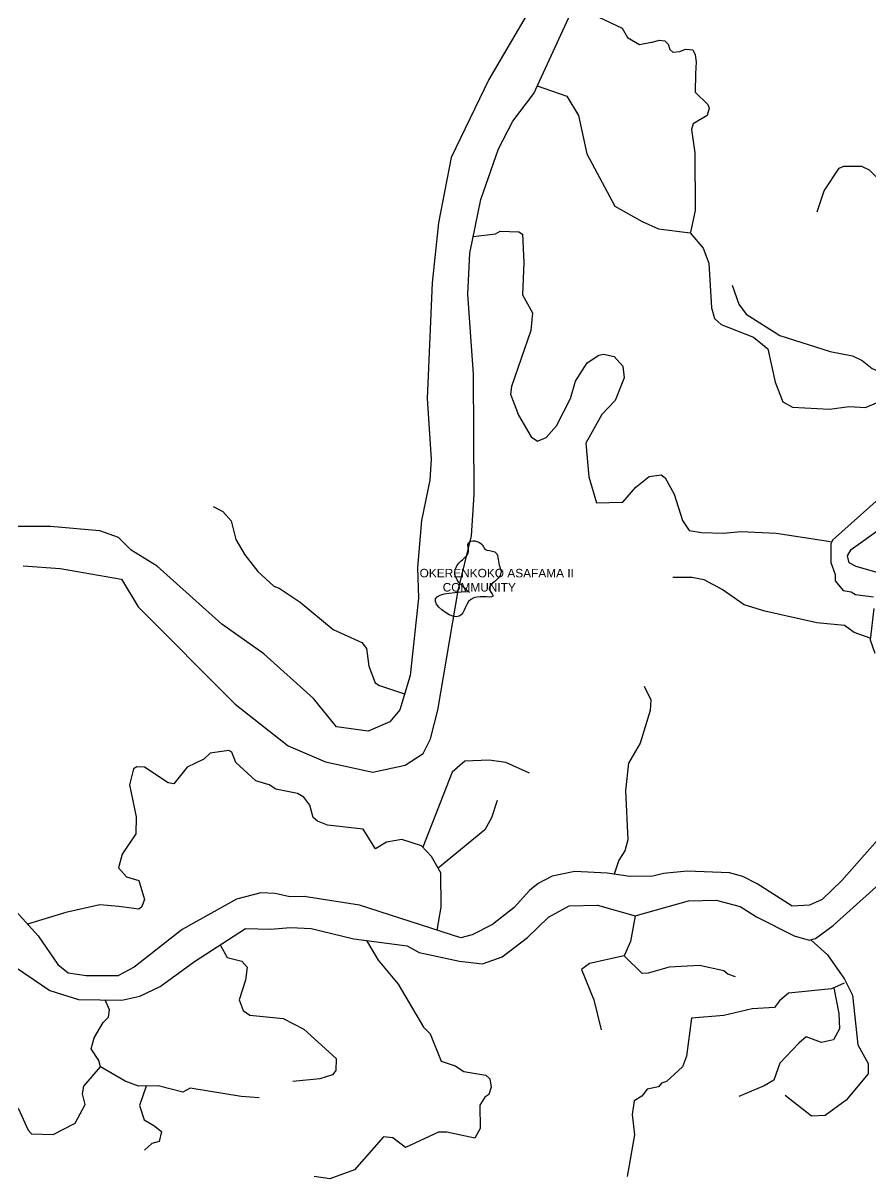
# Model space of a CAD drawing. Header units: metres. Extents: x 321186 to 621985, y 106829 to 204599.
# Drawn here: x 341099 to 344824, y 181071 to 186147 of the extents above; entities that cross this region are included whole.
import ezdxf

# ---------------------------------------------------------------- set-up
doc = ezdxf.new("R2010")
doc.units = ezdxf.units.M
doc.header["$MEASUREMENT"] = 0
doc.layers.get('0').update_dxf_attribs({"linetype": 'CONTINUOUS'})
doc.layers.add('17', color=7, linetype='CONTINUOUS')
doc.layers.add('18', color=7, linetype='CONTINUOUS')
doc.styles.get("Standard").update_dxf_attribs({"font": 'txt', "height": 0.2})

msp = doc.modelspace()

# ---------------------------------------------------------------- linework, layer by layer
msp.add_spline([(343059.3, 183646.9), (342995.7, 183738.2), (343023.5, 183785.8), (343055.3, 183825.5), (343055.3, 183865.1), (343114.9, 183857.2), (343126.9, 183837.4), (343170.6, 183825.5), (343190.5, 183766), (343198.4, 183738.2), (343170.6, 183694.5), (343146.7, 183662.8), (343162.6, 183635), (343079.2, 183623.1), (343014.7, 183542), (342909.9, 183606.7), (343051.3, 183650.9)], degree=3)
at = {"layer": '17', "color": 151, "linetype": 'Continuous'}
for points in [[(341530.9, 183704.5), (341604.1, 183584.2), (342030.2, 183155.5), (342263, 182972.7), (342428, 182902.6), (342635.9, 182857.3), (342776.6, 182888.5), (342856, 182939.8), (342888.3, 183003.5), (342921.4, 183130.3), (343010, 183655.3), (343068.3, 183894.9), (343080.5, 184076.5), (343076.9, 184605.6), (343053.3, 184956.7), (343062, 185137.6), (343109.1, 185373.4), (343187.7, 185595.8), (343250.6, 185717.1), (343342, 185838.6), (343554.6, 186301.1)], [(341530.9, 183704.5), (341604.1, 183584.2), (342030.2, 183155.5), (342263, 182972.7), (342428, 182902.6), (342635.9, 182857.3), (342776.6, 182888.5), (342856, 182939.8), (342888.3, 183003.5), (342921.4, 183130.3), (343010, 183655.3), (343068.3, 183894.9), (343080.5, 184076.5), (343076.9, 184605.6), (343053.3, 184956.7), (343062, 185137.6), (343109.1, 185373.4), (343187.7, 185595.8), (343250.6, 185717.1), (343342, 185838.6), (343554.6, 186301.1)], [(343323.2, 186203.9), (343145.5, 185900.5), (342979.4, 185557.9), (342924, 185270.4), (342895.4, 185006.8), (342874.2, 184498.9), (342891.8, 184232.3), (342886.4, 184139.2), (342849.7, 183962.6), (342832.1, 183756.8), (342835.6, 183621.5), (342799.1, 183282), (342753.5, 183131.3), (342709.2, 183077.7), (342614.8, 183037.9), (342475.5, 183056.8), (342374.2, 183181.5), (342155.6, 183376.7), (341972.3, 183507.1), (341687.5, 183762.2), (341572.8, 183831.8), (341516.7, 183889)], [(343323.2, 186203.9), (343145.5, 185900.5), (342979.4, 185557.9), (342924, 185270.4), (342895.4, 185006.8), (342874.2, 184498.9), (342891.8, 184232.3), (342886.4, 184139.2), (342849.7, 183962.6), (342832.1, 183756.8), (342835.6, 183621.5), (342799.1, 183282), (342753.5, 183131.3), (342709.2, 183077.7), (342614.8, 183037.9), (342475.5, 183056.8), (342374.2, 183181.5), (342155.6, 183376.7), (341972.3, 183507.1), (341687.5, 183762.2), (341572.8, 183831.8), (341516.7, 183889)], [(341027, 183937.3), (341218.8, 183938.5), (341434.2, 183919.1), (341516.7, 183889)], [(341027, 183937.3), (341218.8, 183938.5), (341434.2, 183919.1), (341516.7, 183889)], [(341098.5, 183763.6), (341261.4, 183751.3), (341530.9, 183704.5)], [(341098.5, 183763.6), (341261.4, 183751.3), (341530.9, 183704.5)]]:
    msp.add_lwpolyline(points, dxfattribs=at)
at = {"layer": '18', "color": 143, "linetype": 'Continuous'}
for points in [[(343512.3, 186209), (343573.2, 186199.4), (343730.7, 186125.2), (343754.5, 186083.7), (343807.4, 186054.2), (343859.6, 186063.1)], [(343512.3, 186209), (343573.2, 186199.4), (343730.7, 186125.2), (343754.5, 186083.7), (343807.4, 186054.2), (343859.6, 186063.1)], [(343858.3, 186062.9), (343893.1, 186072.5), (343918.6, 186069), (343932.2, 186055.6), (343940.4, 186031.2), (343953.9, 186020.3), (343984.8, 186023), (344009, 186032.9), (344041.3, 186030.7), (344052.2, 186008.8), (344056.4, 185977), (344052.9, 185924.3)], [(343858.3, 186062.9), (343893.1, 186072.5), (343918.6, 186069), (343932.2, 186055.6), (343940.4, 186031.2), (343953.9, 186020.3), (343984.8, 186023), (344009, 186032.9), (344041.3, 186030.7), (344052.2, 186008.8), (344056.4, 185977), (344052.9, 185924.3)], [(344052.9, 185924.3), (344051.4, 185843.6), (344106.9, 185790.7), (344113.5, 185774.3), (344104.1, 185741.5), (344043.2, 185705.2), (344035.7, 185680.9), (344050.3, 185578), (344051.4, 185324.6), (344030.6, 185229.3)], [(344052.9, 185924.3), (344051.4, 185843.6), (344106.9, 185790.7), (344113.5, 185774.3), (344104.1, 185741.5), (344043.2, 185705.2), (344035.7, 185680.9), (344050.3, 185578), (344051.4, 185324.6), (344030.6, 185229.3)], [(343357.1, 185871.6), (343487.9, 185825.9), (343538.3, 185742.4), (343575, 185573.8), (343698.9, 185342.9), (343818.1, 185276), (343890.6, 185244.6), (344028.8, 185226.2), (344086.6, 185159.6), (344111.7, 185093.4), (344122.8, 184896.6), (344136, 184850.1), (344165, 184823.3), (344307.1, 184768.1), (344371, 184716.6), (344403.5, 184570.1), (344436.9, 184483.4), (344478.6, 184460.1), (344641.2, 184451.4), (344727.7, 184463.6), (344800, 184459.4), (344848.4, 184480.2), (344900, 184599.4), (345024.9, 184593.3)], [(343357.1, 185871.6), (343487.9, 185825.9), (343538.3, 185742.4), (343575, 185573.8), (343698.9, 185342.9), (343818.1, 185276), (343890.6, 185244.6), (344028.8, 185226.2), (344086.6, 185159.6), (344111.7, 185093.4), (344122.8, 184896.6), (344136, 184850.1), (344165, 184823.3), (344307.1, 184768.1), (344371, 184716.6), (344403.5, 184570.1), (344436.9, 184483.4), (344478.6, 184460.1), (344641.2, 184451.4), (344727.7, 184463.6), (344800, 184459.4), (344848.4, 184480.2), (344900, 184599.4), (345024.9, 184593.3)], [(344587, 185318.9), (344618.3, 185410.5), (344684.7, 185510.4), (344705.2, 185518.6), (344782, 185518.7), (344816.5, 185502.5), (344916.6, 185404), (344969.3, 185387.1), (345037.5, 185324.7), (345049.5, 185283.9)], [(344587, 185318.9), (344618.3, 185410.5), (344684.7, 185510.4), (344705.2, 185518.6), (344782, 185518.7), (344816.5, 185502.5), (344916.6, 185404), (344969.3, 185387.1), (345037.5, 185324.7), (345049.5, 185283.9)], [(343076.6, 185210.7), (343173.7, 185222.5), (343195.3, 185233.5), (343276.9, 185231.1), (343292.7, 185221), (343298.8, 185096.2), (343292.2, 184953.4), (343336.9, 184874.4), (343328.9, 184797.2), (343244.4, 184550.9), (343239.9, 184517.8), (343274.7, 184425), (343331.5, 184330.8), (343358.8, 184311.1), (343397.5, 184327.3), (343442.7, 184378.9), (343504.3, 184499.3), (343525.2, 184574.6), (343577.1, 184655.1), (343627.5, 184689.3), (343648.3, 184693.4), (343695.4, 184682.5), (343733.4, 184641.1), (343739.9, 184589.4), (343700.1, 184489.8), (343641, 184428.9), (343571.8, 184302.2), (343583.7, 184155), (343618.6, 184040.5), (343733.5, 184042.8), (343791, 184108.9), (343849, 184156.3), (343901.9, 184163.4), (343919.5, 184149.5), (343958.9, 184078.3), (343995.6, 183962), (344025.5, 183919.5), (344079, 183909.5), (344176.8, 183907.4), (344252.8, 183914.7), (344407, 183907.7), (344646.1, 183870)], [(343076.6, 185210.7), (343173.7, 185222.5), (343195.3, 185233.5), (343276.9, 185231.1), (343292.7, 185221), (343298.8, 185096.2), (343292.2, 184953.4), (343336.9, 184874.4), (343328.9, 184797.2), (343244.4, 184550.9), (343239.9, 184517.8), (343274.7, 184425), (343331.5, 184330.8), (343358.8, 184311.1), (343397.5, 184327.3), (343442.7, 184378.9), (343504.3, 184499.3), (343525.2, 184574.6), (343577.1, 184655.1), (343627.5, 184689.3), (343648.3, 184693.4), (343695.4, 184682.5), (343733.4, 184641.1), (343739.9, 184589.4), (343700.1, 184489.8), (343641, 184428.9), (343571.8, 184302.2), (343583.7, 184155), (343618.6, 184040.5), (343733.5, 184042.8), (343791, 184108.9), (343849, 184156.3), (343901.9, 184163.4), (343919.5, 184149.5), (343958.9, 184078.3), (343995.6, 183962), (344025.5, 183919.5), (344079, 183909.5), (344176.8, 183907.4), (344252.8, 183914.7), (344407, 183907.7), (344646.1, 183870)], [(344214.4, 184995.8), (344243.2, 184913.3), (344275.2, 184869.1), (344423.6, 184775.4), (344644.3, 184705.4), (344742.8, 184685.9), (344785.6, 184664.8), (344829.7, 184630.1), (344900, 184599.4)], [(344214.4, 184995.8), (344243.2, 184913.3), (344275.2, 184869.1), (344423.6, 184775.4), (344644.3, 184705.4), (344742.8, 184685.9), (344785.6, 184664.8), (344829.7, 184630.1), (344900, 184599.4)], [(344860.6, 184059), (344655.5, 183876.7), (344648.1, 183859.8), (344647.8, 183778.9), (344666.3, 183725.1), (344667.1, 183698.2), (344701.3, 183655.2), (344737, 183649.5), (344756.3, 183637.8), (344834.3, 183627.8)], [(344860.6, 184059), (344655.5, 183876.7), (344648.1, 183859.8), (344647.8, 183778.9), (344666.3, 183725.1), (344667.1, 183698.2), (344701.3, 183655.2), (344737, 183649.5), (344756.3, 183637.8), (344834.3, 183627.8)], [(341934.1, 184023.5), (341976.9, 184002.1), (342013, 183960.9), (342033.8, 183879.4), (342072.8, 183811.5), (342130, 183738.1), (342200.1, 183673.6), (342223.5, 183666.1), (342315.8, 183603.3), (342460.3, 183484.6), (342587.1, 183427), (342607, 183399.8), (342617.2, 183323.5), (342645.9, 183250.2), (342665, 183237.5), (342774.7, 183201.2)], [(341934.1, 184023.5), (341976.9, 184002.1), (342013, 183960.9), (342033.8, 183879.4), (342072.8, 183811.5), (342130, 183738.1), (342200.1, 183673.6), (342223.5, 183666.1), (342315.8, 183603.3), (342460.3, 183484.6), (342587.1, 183427), (342607, 183399.8), (342617.2, 183323.5), (342645.9, 183250.2), (342665, 183237.5), (342774.7, 183201.2)], [(344855, 183733), (344759, 183760.1), (344728.8, 183777.3), (344720.5, 183807.8), (344736.8, 183835.6), (344865.3, 183927.5)], [(344855, 183733), (344759, 183760.1), (344728.8, 183777.3), (344720.5, 183807.8), (344736.8, 183835.6), (344865.3, 183927.5)], [(344821, 183445.9), (344749.4, 183471.1), (344707.4, 183500.8), (344585.4, 183513.8), (344357.7, 183564.3), (344266.4, 183592.1), (344170.2, 183659.9), (344090.7, 183702.5), (344037.1, 183712.6), (343953, 183712.7)], [(344821, 183445.9), (344749.4, 183471.1), (344707.4, 183500.8), (344585.4, 183513.8), (344357.7, 183564.3), (344266.4, 183592.1), (344170.2, 183659.9), (344090.7, 183702.5), (344037.1, 183712.6), (343953, 183712.7)], [(344835.8, 183576.7), (344820.1, 183438.6), (344840.8, 183379.7)], [(344835.8, 183576.7), (344820.1, 183438.6), (344840.8, 183379.7)], [(343828.1, 183235.1), (343856.4, 183175.5), (343854.2, 183128), (343810.4, 182984.3), (343757.9, 182897.4), (343746, 182776.6), (343755.7, 182560), (343742.1, 182511.6), (343715.8, 182470.6), (343695.7, 182409.3)], [(343828.1, 183235.1), (343856.4, 183175.5), (343854.2, 183128), (343810.4, 182984.3), (343757.9, 182897.4), (343746, 182776.6), (343755.7, 182560), (343742.1, 182511.6), (343715.8, 182470.6), (343695.7, 182409.3)], [(342917.9, 182163.3), (342935.6, 182263.9), (342934.3, 182415.2), (342892.6, 182487), (342848.7, 182533.9), (342762.9, 182561.2), (342696, 182549.1), (342647.1, 182520.3), (342592.7, 182606.2), (342436.6, 182624.6), (342391.9, 182642.2), (342373.1, 182658.5), (342358.2, 182712), (342332, 182747.4), (342304.1, 182763.6), (342209.4, 182783), (342180.4, 182801.5), (342121.7, 182819), (342032.6, 182899.3), (342015.3, 182945.1), (342002.9, 182952.2), (341920.9, 182941), (341892.6, 182914), (341819.7, 182879.1), (341761.2, 182806.1), (341735.3, 182810.6), (341632.2, 182879.4), (341598, 182880), (341583.8, 182872.1), (341566.5, 182801.9), (341595.9, 182661.7), (341593.4, 182586.5), (341533.4, 182496.7), (341517.8, 182436.4), (341553.2, 182397.5), (341607.1, 182381.3), (341632.6, 182297.6), (341618.5, 182263.7), (341607.1, 182255), (341519.4, 182266.5)], [(342917.9, 182163.3), (342935.6, 182263.9), (342934.3, 182415.2), (342892.6, 182487), (342848.7, 182533.9), (342762.9, 182561.2), (342696, 182549.1), (342647.1, 182520.3), (342592.7, 182606.2), (342436.6, 182624.6), (342391.9, 182642.2), (342373.1, 182658.5), (342358.2, 182712), (342332, 182747.4), (342304.1, 182763.6), (342209.4, 182783), (342180.4, 182801.5), (342121.7, 182819), (342032.6, 182899.3), (342015.3, 182945.1), (342002.9, 182952.2), (341920.9, 182941), (341892.6, 182914), (341819.7, 182879.1), (341761.2, 182806.1), (341735.3, 182810.6), (341632.2, 182879.4), (341598, 182880), (341583.8, 182872.1), (341566.5, 182801.9), (341595.9, 182661.7), (341593.4, 182586.5), (341533.4, 182496.7), (341517.8, 182436.4), (341553.2, 182397.5), (341607.1, 182381.3), (341632.6, 182297.6), (341618.5, 182263.7), (341607.1, 182255), (341519.4, 182266.5)], [(343323.4, 182852.2), (343219.5, 182899.9), (343146.9, 182910.3), (343039.8, 182905.3), (342983.7, 182857), (342854.5, 182527.7)], [(343323.4, 182852.2), (343219.5, 182899.9), (343146.9, 182910.3), (343039.8, 182905.3), (342983.7, 182857), (342854.5, 182527.7)], [(343182.1, 182732.4), (343157.2, 182656), (343127.1, 182603.7), (342922.5, 182435.5)], [(343182.1, 182732.4), (343157.2, 182656), (343127.1, 182603.7), (342922.5, 182435.5)], [(344906.2, 182620.4), (344696.2, 182381.8), (344609, 182297.8), (344554.4, 182273.5), (344477.6, 182269.2), (344323.8, 182367.3), (344260.6, 182399.1), (344202.3, 182415.6), (344016.7, 182422), (343912.1, 182412.5), (343866.2, 182400.1), (343764.9, 182399.1), (343665.4, 182413.8), (343522.9, 182421.3), (343422.6, 182399.9), (343361.8, 182368.3), (343324, 182337.7), (343256.8, 182262.3), (343160.5, 182188.8), (343072.4, 182143.3), (343021.3, 182129.9), (342577.1, 182273.2), (342333.9, 182311), (342270, 182309.1), (342205.7, 182324.3), (342143.8, 182326.9), (342036.5, 182298.8), (341797.6, 182165.8), (341586.2, 182000.6), (341517.6, 181964.2)], [(344906.2, 182620.4), (344696.2, 182381.8), (344609, 182297.8), (344554.4, 182273.5), (344477.6, 182269.2), (344323.8, 182367.3), (344260.6, 182399.1), (344202.3, 182415.6), (344016.7, 182422), (343912.1, 182412.5), (343866.2, 182400.1), (343764.9, 182399.1), (343665.4, 182413.8), (343522.9, 182421.3), (343422.6, 182399.9), (343361.8, 182368.3), (343324, 182337.7), (343256.8, 182262.3), (343160.5, 182188.8), (343072.4, 182143.3), (343021.3, 182129.9), (342577.1, 182273.2), (342333.9, 182311), (342270, 182309.1), (342205.7, 182324.3), (342143.8, 182326.9), (342036.5, 182298.8), (341797.6, 182165.8), (341586.2, 182000.6), (341517.6, 181964.2)], [(341531.8, 181855.8), (341611.1, 181873.3), (341700.6, 181916.3), (341851.7, 182026.2), (342075.3, 182169.9), (342185.6, 182167.9), (342274.2, 182175.4), (342364, 182169.9), (342551.1, 182124.7), (342785.5, 182093.8), (342839.2, 182065.1), (343015.3, 182027.8), (343117.1, 182015.7), (343203.6, 182045.8), (343314.1, 182131), (343407.4, 182220.8), (343497.2, 182269.7), (343622.3, 182272.9), (343787.5, 182226.1), (344022.7, 182292.6), (344143.4, 182295), (344248.8, 182267.8), (344320.6, 182221.4), (344486.4, 182138.4), (344552.1, 182118.6), (344579.7, 182127.3), (344657.6, 182184.2), (344919.9, 182420.2)], [(341531.8, 181855.8), (341611.1, 181873.3), (341700.6, 181916.3), (341851.7, 182026.2), (342075.3, 182169.9), (342185.6, 182167.9), (342274.2, 182175.4), (342364, 182169.9), (342551.1, 182124.7), (342785.5, 182093.8), (342839.2, 182065.1), (343015.3, 182027.8), (343117.1, 182015.7), (343203.6, 182045.8), (343314.1, 182131), (343407.4, 182220.8), (343497.2, 182269.7), (343622.3, 182272.9), (343787.5, 182226.1), (344022.7, 182292.6), (344143.4, 182295), (344248.8, 182267.8), (344320.6, 182221.4), (344486.4, 182138.4), (344552.1, 182118.6), (344579.7, 182127.3), (344657.6, 182184.2), (344919.9, 182420.2)], [(340970, 182352), (341164.1, 182138.7), (341250.7, 182011.8), (341296.1, 181976), (341375.8, 181963.6), (341517.6, 181964.2)], [(340970, 182352), (341164.1, 182138.7), (341250.7, 182011.8), (341296.1, 181976), (341375.8, 181963.6), (341517.6, 181964.2)], [(341519.4, 182266.5), (341435.1, 182274.3), (341285.7, 182240.5), (341118.4, 182188.9)], [(341519.4, 182266.5), (341435.1, 182274.3), (341285.7, 182240.5), (341118.4, 182188.9)], [(343787.5, 182226.1), (343768, 182113.5), (343738.9, 182050.3), (343587.2, 182016.6), (343552.3, 181990.2), (343606.3, 181856.8), (343638.3, 181724.8)], [(343787.5, 182226.1), (343768, 182113.5), (343738.9, 182050.3), (343587.2, 182016.6), (343552.3, 181990.2), (343606.3, 181856.8), (343638.3, 181724.8)], [(342607.4, 182117.3), (342659.2, 182032), (342747.2, 181926.7), (342857.2, 181737), (342887.2, 181708.1), (342935.2, 181588.5), (342997.3, 181567.4), (343035.1, 181542), (343131.4, 181526.2), (343150, 181509.5), (343155.3, 181473.7), (343144.9, 181441.3), (343127.9, 181429.1), (343105.3, 181394.6), (343107, 181292.3), (343083.7, 181249), (342960.3, 181275.4), (342923.8, 181275.7), (342779.2, 181209.3), (342723.5, 181251.1), (342682.4, 181256.1), (342555.1, 181111.1), (342446.1, 181070.7), (342376.9, 181081.5)], [(342607.4, 182117.3), (342659.2, 182032), (342747.2, 181926.7), (342857.2, 181737), (342887.2, 181708.1), (342935.2, 181588.5), (342997.3, 181567.4), (343035.1, 181542), (343131.4, 181526.2), (343150, 181509.5), (343155.3, 181473.7), (343144.9, 181441.3), (343127.9, 181429.1), (343105.3, 181394.6), (343107, 181292.3), (343083.7, 181249), (342960.3, 181275.4), (342923.8, 181275.7), (342779.2, 181209.3), (342723.5, 181251.1), (342682.4, 181256.1), (342555.1, 181111.1), (342446.1, 181070.7), (342376.9, 181081.5)], [(344559.5, 182121), (344633, 182055.6), (344707.9, 181947.8), (344742.7, 181878), (344765.9, 181660), (344811.3, 181577), (344811.5, 181532.1), (344715.2, 181416.4), (344622.5, 181348.6), (344561.9, 181346.1), (344446.6, 181436.4)], [(344559.5, 182121), (344633, 182055.6), (344707.9, 181947.8), (344742.7, 181878), (344765.9, 181660), (344811.3, 181577), (344811.5, 181532.1), (344715.2, 181416.4), (344622.5, 181348.6), (344561.9, 181346.1), (344446.6, 181436.4)], [(341964.6, 182098.7), (341995.4, 182042.9), (342059.7, 182027.3), (342082.5, 182000.8), (342076.5, 181944.1), (342047.4, 181856.6), (342065.2, 181810), (342095.1, 181789.8), (342241.4, 181775.2), (342331.7, 181728.5), (342474.3, 181600.2), (342472.8, 181546.8), (342458.7, 181528.2), (342401.8, 181509.8), (342284.2, 181498.5)], [(341964.6, 182098.7), (341995.4, 182042.9), (342059.7, 182027.3), (342082.5, 182000.8), (342076.5, 181944.1), (342047.4, 181856.6), (342065.2, 181810), (342095.1, 181789.8), (342241.4, 181775.2), (342331.7, 181728.5), (342474.3, 181600.2), (342472.8, 181546.8), (342458.7, 181528.2), (342401.8, 181509.8), (342284.2, 181498.5)], [(341029.2, 182026), (341216.5, 181898.8), (341342.7, 181858.6), (341531.8, 181855.8)], [(341029.2, 182026), (341216.5, 181898.8), (341342.7, 181858.6), (341531.8, 181855.8)], [(344229.1, 181958.9), (344194.4, 181969.5), (344177.8, 181985.2), (344070.8, 182008.7), (343936.5, 182000.2), (343844.4, 181974), (343818.8, 181973.6), (343738.9, 182050.3)], [(344229.1, 181958.9), (344194.4, 181969.5), (344177.8, 181985.2), (344070.8, 182008.7), (343936.5, 182000.2), (343844.4, 181974), (343818.8, 181973.6), (343738.9, 182050.3)], [(344705.7, 181931), (344650.2, 181906), (344461.3, 181886.8), (344421.7, 181853.5), (344400.7, 181824.2), (344302.6, 181818.2), (344177.5, 181787.9), (344035.1, 181776.3), (344013, 181609.7), (343996.5, 181562.9), (343926, 181498.5), (343904, 181491.4), (343890.4, 181475.8), (343840.2, 181465.5), (343817.1, 181433.5), (343783.2, 181413.5), (343774.2, 181354.1), (343784.2, 181264.5), (343753.4, 181081.7)], [(344705.7, 181931), (344650.2, 181906), (344461.3, 181886.8), (344421.7, 181853.5), (344400.7, 181824.2), (344302.6, 181818.2), (344177.5, 181787.9), (344035.1, 181776.3), (344013, 181609.7), (343996.5, 181562.9), (343926, 181498.5), (343904, 181491.4), (343890.4, 181475.8), (343840.2, 181465.5), (343817.1, 181433.5), (343783.2, 181413.5), (343774.2, 181354.1), (343784.2, 181264.5), (343753.4, 181081.7)], [(344660, 181910.4), (344683, 181797.8), (344686, 181729.9), (344658.9, 181682.2), (344606.8, 181670.5), (344539.4, 181695), (344507.3, 181667.6), (344423.3, 181578.8), (344396.4, 181503.9), (344354.3, 181478.8), (344242.6, 181432.8)], [(344660, 181910.4), (344683, 181797.8), (344686, 181729.9), (344658.9, 181682.2), (344606.8, 181670.5), (344539.4, 181695), (344507.3, 181667.6), (344423.3, 181578.8), (344396.4, 181503.9), (344354.3, 181478.8), (344242.6, 181432.8)], [(340623.2, 181221.9), (340732.3, 181160.6), (340759.8, 181094.4), (340795.8, 181076.6), (340818, 181084.9), (340850.9, 181124.6), (341009, 181424.1), (341037.2, 181423.7), (341078.4, 181377.9), (341120.6, 181284.8), (341135.8, 181268.9), (341230.8, 181266.2), (341327.6, 181315.1), (341371.6, 181398), (341359.6, 181444.6), (341365.8, 181478.4), (341438.3, 181562.3), (341431.9, 181591.1), (341397.8, 181642.6), (341411, 181690), (341449.8, 181757.4), (341474.3, 181781.7), (341478.1, 181812.6), (341459.7, 181856.9)], [(340623.2, 181221.9), (340732.3, 181160.6), (340759.8, 181094.4), (340795.8, 181076.6), (340818, 181084.9), (340850.9, 181124.6), (341009, 181424.1), (341037.2, 181423.7), (341078.4, 181377.9), (341120.6, 181284.8), (341135.8, 181268.9), (341230.8, 181266.2), (341327.6, 181315.1), (341371.6, 181398), (341359.6, 181444.6), (341365.8, 181478.4), (341438.3, 181562.3), (341431.9, 181591.1), (341397.8, 181642.6), (341411, 181690), (341449.8, 181757.4), (341474.3, 181781.7), (341478.1, 181812.6), (341459.7, 181856.9)], [(342136, 181426.7), (342056.2, 181433), (341832.8, 181469.5), (341799.8, 181451.9), (341692.2, 181479.1), (341606.1, 181477.4), (341547.4, 181500.1), (341438.3, 181562.3)], [(342136, 181426.7), (342056.2, 181433), (341832.8, 181469.5), (341799.8, 181451.9), (341692.2, 181479.1), (341606.1, 181477.4), (341547.4, 181500.1), (341438.3, 181562.3)], [(341639.9, 181478.1), (341610.7, 181393.4), (341631, 181330.2), (341673.5, 181305.6), (341706, 181278.7), (341696.4, 181235.6), (341664.1, 181226.3), (341632, 181196.7)], [(341639.9, 181478.1), (341610.7, 181393.4), (341631, 181330.2), (341673.5, 181305.6), (341706, 181278.7), (341696.4, 181235.6), (341664.1, 181226.3), (341632, 181196.7)]]:
    msp.add_lwpolyline(points, dxfattribs=at)

# ---------------------------------------------------------------- texts
at = {"insert": (342840.8, 183750.3), "char_height": 37.325, "width": 5525.486, "attachment_point": 1, "rotation": 359.9925}
msp.add_mtext('{\\fArial|b0|i0|c0|p34;OKERENKOKO ASAFAMA II\\P       COMMUNITY}', dxfattribs=at)

doc.saveas('drawing.dxf')
